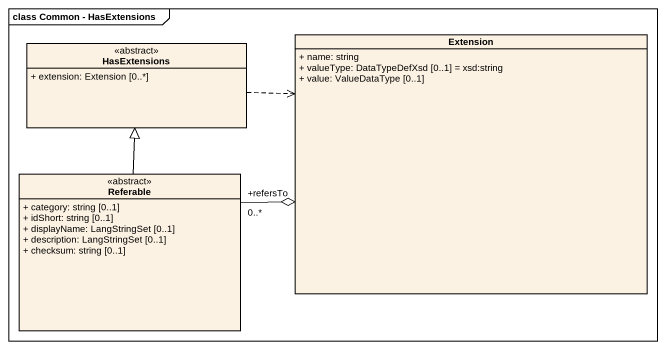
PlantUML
@startuml
mainframe class Common - HasExtensions
hide circle
hide empty members
skinparam classAttributeIconSize 0
class HasExtensions <<abstract>> {
  + extension: Extension [0..*]
}
class Extension {
  + name: string
  + valueType: DataTypeDefXsd [0..1] = xsd:string
  + value: ValueDataType [0..1]
}
class Referable <<abstract>> {
  + category: string [0..1]
  + idShort: string [0..1]
  + displayName: LangStringSet [0..1]
  + description: LangStringSet [0..1]
  + checksum: string [0..1]
}
HasExtensions .right.> Extension
Referable -up-|> HasExtensions
Referable "+refersTo\n0..*" -right-o Extension
@enduml
